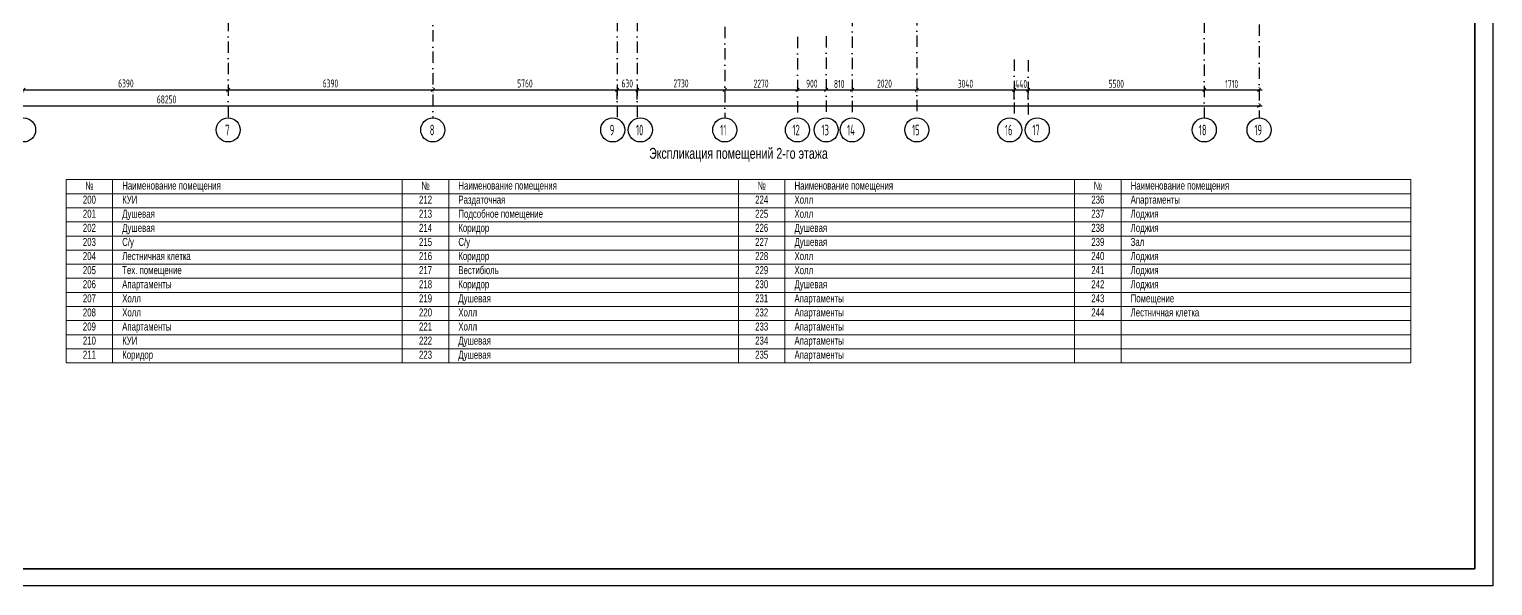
# Model space of a CAD drawing. Extents: x -1560602 to 321118, y -2308202 to -430103.
# Drawn here: x -1522153 to -1476440, y -2147149 to -2129783 of the extents above; entities that cross this region are included whole.
import ezdxf
from ezdxf.enums import TextEntityAlignment as Align

# ---------------------------------------------------------------- set-up
doc = ezdxf.new("R2010")
doc.units = 0
doc.header["$MEASUREMENT"] = 0
doc.header["$PDSIZE"] = -5
doc.linetypes.add('Dot & Dashed', pattern=[670.277762, 352.777767, -176.388884, 0, -141.111112])
doc.linetypes.add('Штрихпунктирная', pattern=[0.670278, 0.352778, -0.176389, 0, -0.141111])
doc.layers.get('0').update_dxf_attribs({"color": 255, "linetype": 'CONTINUOUS'})
doc.layers.get('Defpoints').update_dxf_attribs({"linetype": 'CONTINUOUS'})
doc.layers.add('Оси', color=253, linetype='Dot & Dashed')
doc.layers.add('РАЗМЕРЫ', color=255, linetype='CONTINUOUS')
doc.layers.add('Экспликация помещений', color=7, linetype='Continuous', lineweight=18)
doc.styles.add('2', font='arial.ttf', dxfattribs={"height": 2})
doc.styles.add('GOST 2.304', font='CS_Gost2304.shx', dxfattribs={"width": 0.7})
doc.styles.get("Standard").update_dxf_attribs({"font": 'spds.shx', "width": 0.7, "height": 250})
doc.styles.add('СГЕНЕРИР_СТИЛЬ_1', font='')
doc.styles.get('СГЕНЕРИР_СТИЛЬ_1').set_extended_font_data('GOST_type_A')
doc.dimstyles.new('SPDS', dxfattribs={"dimscale": 100, "dimtxt": 2.5, "dimasz": 1, "dimexe": 0.75, "dimexo": 0.625, "dimtad": 1, "dimdec": 0, "dimtxsty": 'GOST 2.304', "dimblk": 'OBLIQUE', "dimcen": 2.5, "dimdle": 1, "dimadec": 0, "dimazin": 2, "dimtfac": 0.75, "dimtdec": 0, "dimtmove": 0, "dimatfit": 0, "dimfxl": 1, "dimtolj": 1, "dimarcsym": 1})

# ---------------------------------------------------------------- blocks, each defined once
blk = doc.blocks.new('ARROWHEAD_6')
at = {"color": 0, "linetype": 'Continuous', "lineweight": 0}
for p, q in [((0, 0), (-1, 0)), ((-0.5, -0.5), (0.5, 0.5))]:
    blk.add_line(p, q, dxfattribs=at)
blk = doc.blocks.new('_Oblique')
at = {"color": 0, "linetype": 'ByBlock', "lineweight": -2}
blk.add_line((-0.5, -0.5), (0.5, 0.5), dxfattribs=at)
blk = doc.blocks.new('*D327')
at = {"layer": 'Defpoints', "color": 0, "transparency": 16777216}
for p in [(-1522329, -2131675), (-1515939, -2131675), (-1515939, -2131675)]:
    blk.add_point(p, dxfattribs=at)
at = {"layer": 'РАЗМЕРЫ', "color": 0, "lineweight": -2, "transparency": 16777216}
for p, q in [((-1522429, -2131675), (-1515839, -2131675)), ((-1522329, -2131738), (-1522329, -2131750)), ((-1515939, -2131613), (-1515939, -2131600))]:
    blk.add_line(p, q, dxfattribs=at)
at = {"layer": 'РАЗМЕРЫ', "color": 0, "lineweight": -2, "transparency": 16777216, "xscale": 100, "yscale": 100, "zscale": 100, "rotation": 180}
blk.add_blockref('_Oblique', (-1522329, -2131675), dxfattribs=at)
at = {"layer": 'РАЗМЕРЫ', "color": 0, "lineweight": -2, "transparency": 16777216, "xscale": 100, "yscale": 100, "zscale": 100}
blk.add_blockref('_Oblique', (-1515939, -2131675), dxfattribs=at)
at = {"layer": 'РАЗМЕРЫ', "color": 0, "transparency": 16777216, "insert": (-1519134, -2131473), "char_height": 250, "attachment_point": 5}
blk.add_mtext('\\A1;6390', dxfattribs=at)
blk = doc.blocks.new('*D328')
at = {"layer": 'Defpoints', "color": 0, "transparency": 16777216}
for p in [(-1515939, -2131675), (-1509549, -2131675), (-1509549, -2131675)]:
    blk.add_point(p, dxfattribs=at)
at = {"layer": 'РАЗМЕРЫ', "color": 0, "lineweight": -2, "transparency": 16777216}
for p, q in [((-1516039, -2131675), (-1509449, -2131675)), ((-1515939, -2131613), (-1515939, -2131600)), ((-1509549, -2131738), (-1509549, -2131750))]:
    blk.add_line(p, q, dxfattribs=at)
at = {"layer": 'РАЗМЕРЫ', "color": 0, "lineweight": -2, "transparency": 16777216, "xscale": 100, "yscale": 100, "zscale": 100, "rotation": 180}
blk.add_blockref('_Oblique', (-1515939, -2131675), dxfattribs=at)
at = {"layer": 'РАЗМЕРЫ', "color": 0, "lineweight": -2, "transparency": 16777216, "xscale": 100, "yscale": 100, "zscale": 100}
blk.add_blockref('_Oblique', (-1509549, -2131675), dxfattribs=at)
at = {"layer": 'РАЗМЕРЫ', "color": 0, "transparency": 16777216, "insert": (-1512744, -2131473), "char_height": 250, "attachment_point": 5}
blk.add_mtext('\\A1;6390', dxfattribs=at)
blk = doc.blocks.new('*D329')
at = {"layer": 'Defpoints', "color": 0, "transparency": 16777216}
for p in [(-1509549, -2131675), (-1503789, -2131675), (-1503789, -2131675)]:
    blk.add_point(p, dxfattribs=at)
at = {"layer": 'РАЗМЕРЫ', "color": 0, "lineweight": -2, "transparency": 16777216}
for p, q in [((-1509649, -2131675), (-1503689, -2131675)), ((-1509549, -2131613), (-1509549, -2131600)), ((-1503789, -2131738), (-1503789, -2131750))]:
    blk.add_line(p, q, dxfattribs=at)
at = {"layer": 'РАЗМЕРЫ', "color": 0, "lineweight": -2, "transparency": 16777216, "xscale": 100, "yscale": 100, "zscale": 100, "rotation": 180}
blk.add_blockref('_Oblique', (-1509549, -2131675), dxfattribs=at)
at = {"layer": 'РАЗМЕРЫ', "color": 0, "lineweight": -2, "transparency": 16777216, "xscale": 100, "yscale": 100, "zscale": 100}
blk.add_blockref('_Oblique', (-1503789, -2131675), dxfattribs=at)
at = {"layer": 'РАЗМЕРЫ', "color": 0, "transparency": 16777216, "insert": (-1506669, -2131475), "char_height": 250, "attachment_point": 5}
blk.add_mtext('\\A1;5760', dxfattribs=at)
blk = doc.blocks.new('*D330')
at = {"layer": 'Defpoints', "color": 0, "transparency": 16777216}
for p in [(-1503789, -2131675), (-1503159, -2131671), (-1503159, -2131675)]:
    blk.add_point(p, dxfattribs=at)
at = {"layer": 'РАЗМЕРЫ', "color": 0, "lineweight": -2, "transparency": 16777216}
for p, q in [((-1503889, -2131675), (-1503059, -2131675)), ((-1503789, -2131613), (-1503789, -2131600)), ((-1503159, -2131734), (-1503159, -2131750))]:
    blk.add_line(p, q, dxfattribs=at)
at = {"layer": 'РАЗМЕРЫ', "color": 0, "lineweight": -2, "transparency": 16777216, "xscale": 100, "yscale": 100, "zscale": 100, "rotation": 180}
blk.add_blockref('_Oblique', (-1503789, -2131675), dxfattribs=at)
at = {"layer": 'РАЗМЕРЫ', "color": 0, "lineweight": -2, "transparency": 16777216, "xscale": 100, "yscale": 100, "zscale": 100}
blk.add_blockref('_Oblique', (-1503159, -2131675), dxfattribs=at)
at = {"layer": 'РАЗМЕРЫ', "color": 0, "transparency": 16777216, "insert": (-1503474, -2131475), "char_height": 250, "attachment_point": 5}
blk.add_mtext('\\A1;630', dxfattribs=at)
blk = doc.blocks.new('*D331')
at = {"layer": 'Defpoints', "color": 0, "transparency": 16777216}
for p in [(-1503159, -2131671), (-1500429, -2131675), (-1500429, -2131675)]:
    blk.add_point(p, dxfattribs=at)
at = {"layer": 'РАЗМЕРЫ', "color": 0, "lineweight": -2, "transparency": 16777216}
for p, q in [((-1503259, -2131675), (-1500329, -2131675)), ((-1503159, -2131734), (-1503159, -2131750)), ((-1500429, -2131613), (-1500429, -2131600))]:
    blk.add_line(p, q, dxfattribs=at)
at = {"layer": 'РАЗМЕРЫ', "color": 0, "lineweight": -2, "transparency": 16777216, "xscale": 100, "yscale": 100, "zscale": 100, "rotation": 180}
blk.add_blockref('_Oblique', (-1503159, -2131675), dxfattribs=at)
at = {"layer": 'РАЗМЕРЫ', "color": 0, "lineweight": -2, "transparency": 16777216, "xscale": 100, "yscale": 100, "zscale": 100}
blk.add_blockref('_Oblique', (-1500429, -2131675), dxfattribs=at)
at = {"layer": 'РАЗМЕРЫ', "color": 0, "transparency": 16777216, "insert": (-1501794, -2131473), "char_height": 250, "attachment_point": 5}
blk.add_mtext('\\A1;2730', dxfattribs=at)
blk = doc.blocks.new('*D332')
at = {"layer": 'Defpoints', "color": 0, "transparency": 16777216}
for p in [(-1500429, -2131675), (-1498159, -2131675), (-1498159, -2131675)]:
    blk.add_point(p, dxfattribs=at)
at = {"layer": 'РАЗМЕРЫ', "color": 0, "lineweight": -2, "transparency": 16777216}
for p, q in [((-1500529, -2131675), (-1498059, -2131675)), ((-1500429, -2131613), (-1500429, -2131600)), ((-1498159, -2131613), (-1498159, -2131600))]:
    blk.add_line(p, q, dxfattribs=at)
at = {"layer": 'РАЗМЕРЫ', "color": 0, "lineweight": -2, "transparency": 16777216, "xscale": 100, "yscale": 100, "zscale": 100, "rotation": 180}
blk.add_blockref('_Oblique', (-1500429, -2131675), dxfattribs=at)
at = {"layer": 'РАЗМЕРЫ', "color": 0, "lineweight": -2, "transparency": 16777216, "xscale": 100, "yscale": 100, "zscale": 100}
blk.add_blockref('_Oblique', (-1498159, -2131675), dxfattribs=at)
at = {"layer": 'РАЗМЕРЫ', "color": 0, "transparency": 16777216, "insert": (-1499294, -2131478), "char_height": 250, "attachment_point": 5}
blk.add_mtext('\\A1;2270', dxfattribs=at)
blk = doc.blocks.new('*D333')
at = {"layer": 'Defpoints', "color": 0, "transparency": 16777216}
for p in [(-1498159, -2131675), (-1497259, -2131675), (-1497259, -2131675)]:
    blk.add_point(p, dxfattribs=at)
at = {"layer": 'РАЗМЕРЫ', "color": 0, "lineweight": -2, "transparency": 16777216}
for p, q in [((-1498259, -2131675), (-1497159, -2131675)), ((-1498159, -2131613), (-1498159, -2131600)), ((-1497259, -2131613), (-1497259, -2131600))]:
    blk.add_line(p, q, dxfattribs=at)
at = {"layer": 'РАЗМЕРЫ', "color": 0, "lineweight": -2, "transparency": 16777216, "xscale": 100, "yscale": 100, "zscale": 100, "rotation": 180}
blk.add_blockref('_Oblique', (-1498159, -2131675), dxfattribs=at)
at = {"layer": 'РАЗМЕРЫ', "color": 0, "lineweight": -2, "transparency": 16777216, "xscale": 100, "yscale": 100, "zscale": 100}
blk.add_blockref('_Oblique', (-1497259, -2131675), dxfattribs=at)
at = {"layer": 'РАЗМЕРЫ', "color": 0, "transparency": 16777216, "insert": (-1497709, -2131481), "char_height": 250, "attachment_point": 5}
blk.add_mtext('\\A1;900', dxfattribs=at)
blk = doc.blocks.new('*D334')
at = {"layer": 'Defpoints', "color": 0, "transparency": 16777216}
for p in [(-1497259, -2131675), (-1496449, -2131675), (-1496449, -2131675)]:
    blk.add_point(p, dxfattribs=at)
at = {"layer": 'РАЗМЕРЫ', "color": 0, "lineweight": -2, "transparency": 16777216}
for p, q in [((-1497359, -2131675), (-1496349, -2131675)), ((-1497259, -2131613), (-1497259, -2131600)), ((-1496449, -2131738), (-1496449, -2131750))]:
    blk.add_line(p, q, dxfattribs=at)
at = {"layer": 'РАЗМЕРЫ', "color": 0, "lineweight": -2, "transparency": 16777216, "xscale": 100, "yscale": 100, "zscale": 100, "rotation": 180}
blk.add_blockref('_Oblique', (-1497259, -2131675), dxfattribs=at)
at = {"layer": 'РАЗМЕРЫ', "color": 0, "lineweight": -2, "transparency": 16777216, "xscale": 100, "yscale": 100, "zscale": 100}
blk.add_blockref('_Oblique', (-1496449, -2131675), dxfattribs=at)
at = {"layer": 'РАЗМЕРЫ', "color": 0, "transparency": 16777216, "insert": (-1496854, -2131488), "char_height": 250, "attachment_point": 5}
blk.add_mtext('\\A1;810', dxfattribs=at)
blk = doc.blocks.new('*D335')
at = {"layer": 'Defpoints', "color": 0, "transparency": 16777216}
for p in [(-1496449, -2131675), (-1494429, -2131675), (-1494429, -2131675)]:
    blk.add_point(p, dxfattribs=at)
at = {"layer": 'РАЗМЕРЫ', "color": 0, "lineweight": -2, "transparency": 16777216}
for p, q in [((-1496549, -2131675), (-1494329, -2131675)), ((-1496449, -2131613), (-1496449, -2131600)), ((-1494429, -2131613), (-1494429, -2131600))]:
    blk.add_line(p, q, dxfattribs=at)
at = {"layer": 'РАЗМЕРЫ', "color": 0, "lineweight": -2, "transparency": 16777216, "xscale": 100, "yscale": 100, "zscale": 100, "rotation": 180}
blk.add_blockref('_Oblique', (-1496449, -2131675), dxfattribs=at)
at = {"layer": 'РАЗМЕРЫ', "color": 0, "lineweight": -2, "transparency": 16777216, "xscale": 100, "yscale": 100, "zscale": 100}
blk.add_blockref('_Oblique', (-1494429, -2131675), dxfattribs=at)
at = {"layer": 'РАЗМЕРЫ', "color": 0, "transparency": 16777216, "insert": (-1495439, -2131478), "char_height": 250, "attachment_point": 5}
blk.add_mtext('\\A1;2020', dxfattribs=at)
blk = doc.blocks.new('*D336')
at = {"layer": 'Defpoints', "color": 0, "transparency": 16777216}
for p in [(-1494429, -2131675), (-1491389, -2131675), (-1491389, -2131675)]:
    blk.add_point(p, dxfattribs=at)
at = {"layer": 'РАЗМЕРЫ', "color": 0, "lineweight": -2, "transparency": 16777216}
for p, q in [((-1494529, -2131675), (-1491289, -2131675)), ((-1494429, -2131738), (-1494429, -2131750)), ((-1491389, -2131613), (-1491389, -2131600))]:
    blk.add_line(p, q, dxfattribs=at)
at = {"layer": 'РАЗМЕРЫ', "color": 0, "lineweight": -2, "transparency": 16777216, "xscale": 100, "yscale": 100, "zscale": 100, "rotation": 180}
blk.add_blockref('_Oblique', (-1494429, -2131675), dxfattribs=at)
at = {"layer": 'РАЗМЕРЫ', "color": 0, "lineweight": -2, "transparency": 16777216, "xscale": 100, "yscale": 100, "zscale": 100}
blk.add_blockref('_Oblique', (-1491389, -2131675), dxfattribs=at)
at = {"layer": 'РАЗМЕРЫ', "color": 0, "transparency": 16777216, "insert": (-1492909, -2131483), "char_height": 250, "attachment_point": 5}
blk.add_mtext('\\A1;3040', dxfattribs=at)
blk = doc.blocks.new('*D337')
at = {"layer": 'Defpoints', "color": 0, "transparency": 16777216}
for p in [(-1491389, -2131677), (-1490949, -2131675), (-1490949, -2131675)]:
    blk.add_point(p, dxfattribs=at)
at = {"layer": 'РАЗМЕРЫ', "color": 0, "lineweight": -2, "transparency": 16777216}
for p, q in [((-1491489, -2131675), (-1490849, -2131675)), ((-1491389, -2131614), (-1491389, -2131600)), ((-1490949, -2131738), (-1490949, -2131750))]:
    blk.add_line(p, q, dxfattribs=at)
at = {"layer": 'РАЗМЕРЫ', "color": 0, "lineweight": -2, "transparency": 16777216, "xscale": 100, "yscale": 100, "zscale": 100, "rotation": 180}
blk.add_blockref('_Oblique', (-1491389, -2131675), dxfattribs=at)
at = {"layer": 'РАЗМЕРЫ', "color": 0, "lineweight": -2, "transparency": 16777216, "xscale": 100, "yscale": 100, "zscale": 100}
blk.add_blockref('_Oblique', (-1490949, -2131675), dxfattribs=at)
at = {"layer": 'РАЗМЕРЫ', "color": 0, "transparency": 16777216, "insert": (-1491169, -2131488), "char_height": 250, "attachment_point": 5}
blk.add_mtext('\\A1;440', dxfattribs=at)
blk = doc.blocks.new('*D338')
at = {"layer": 'Defpoints', "color": 0, "transparency": 16777216}
for p in [(-1490949, -2131675), (-1485449, -2131655), (-1485449, -2131675)]:
    blk.add_point(p, dxfattribs=at)
at = {"layer": 'РАЗМЕРЫ', "color": 0, "lineweight": -2, "transparency": 16777216}
for p, q in [((-1491049, -2131675), (-1485349, -2131675)), ((-1490949, -2131613), (-1490949, -2131600)), ((-1485449, -2131718), (-1485449, -2131750))]:
    blk.add_line(p, q, dxfattribs=at)
at = {"layer": 'РАЗМЕРЫ', "color": 0, "lineweight": -2, "transparency": 16777216, "xscale": 100, "yscale": 100, "zscale": 100, "rotation": 180}
blk.add_blockref('_Oblique', (-1490949, -2131675), dxfattribs=at)
at = {"layer": 'РАЗМЕРЫ', "color": 0, "lineweight": -2, "transparency": 16777216, "xscale": 100, "yscale": 100, "zscale": 100}
blk.add_blockref('_Oblique', (-1485449, -2131675), dxfattribs=at)
at = {"layer": 'РАЗМЕРЫ', "color": 0, "transparency": 16777216, "insert": (-1488199, -2131483), "char_height": 250, "attachment_point": 5}
blk.add_mtext('\\A1;5500', dxfattribs=at)
blk = doc.blocks.new('*D339')
at = {"layer": 'Defpoints', "color": 0, "transparency": 16777216}
for p in [(-1485449, -2131675), (-1483739, -2131675), (-1483739, -2131675)]:
    blk.add_point(p, dxfattribs=at)
at = {"layer": 'РАЗМЕРЫ', "color": 0, "lineweight": -2, "transparency": 16777216}
for p, q in [((-1485549, -2131675), (-1483639, -2131675)), ((-1485449, -2131613), (-1485449, -2131600)), ((-1483739, -2131613), (-1483739, -2131600))]:
    blk.add_line(p, q, dxfattribs=at)
at = {"layer": 'РАЗМЕРЫ', "color": 0, "lineweight": -2, "transparency": 16777216, "xscale": 100, "yscale": 100, "zscale": 100, "rotation": 180}
blk.add_blockref('_Oblique', (-1485449, -2131675), dxfattribs=at)
at = {"layer": 'РАЗМЕРЫ', "color": 0, "lineweight": -2, "transparency": 16777216, "xscale": 100, "yscale": 100, "zscale": 100}
blk.add_blockref('_Oblique', (-1483739, -2131675), dxfattribs=at)
at = {"layer": 'РАЗМЕРЫ', "color": 0, "transparency": 16777216, "insert": (-1484594, -2131488), "char_height": 250, "attachment_point": 5}
blk.add_mtext('\\A1;1710', dxfattribs=at)
blk = doc.blocks.new('*D340')
at = {"layer": 'Defpoints', "color": 0, "transparency": 16777216}
for p in [(-1551989, -2132175), (-1483739, -2132175), (-1483739, -2132175)]:
    blk.add_point(p, dxfattribs=at)
at = {"layer": 'РАЗМЕРЫ', "color": 0, "lineweight": -2, "transparency": 16777216}
for p, q in [((-1552089, -2132175), (-1483639, -2132175)), ((-1551989, -2132112), (-1551989, -2132100)), ((-1483739, -2132112), (-1483739, -2132100))]:
    blk.add_line(p, q, dxfattribs=at)
at = {"layer": 'РАЗМЕРЫ', "color": 0, "lineweight": -2, "transparency": 16777216, "xscale": 100, "yscale": 100, "zscale": 100, "rotation": 180}
blk.add_blockref('_Oblique', (-1551989, -2132175), dxfattribs=at)
at = {"layer": 'РАЗМЕРЫ', "color": 0, "lineweight": -2, "transparency": 16777216, "xscale": 100, "yscale": 100, "zscale": 100}
blk.add_blockref('_Oblique', (-1483739, -2132175), dxfattribs=at)
at = {"layer": 'РАЗМЕРЫ', "color": 0, "transparency": 16777216, "insert": (-1517864, -2131972), "char_height": 250, "attachment_point": 5}
blk.add_mtext('\\A1;68250', dxfattribs=at)

msp = doc.modelspace()

# ---------------------------------------------------------------- linework, layer by layer
at = {"color": 0, "lineweight": 35, "ltscale": 100}
for p, q in [((-1477001.6, -2073990.4), (-1477001.6, -2146617.3)), ((-1477001.6, -2146617.3), (-1558501.6, -2146617.3))]:
    msp.add_line(p, q, dxfattribs=at)
at = {"layer": 'Defpoints', "color": 0, "linetype": 'Continuous', "ltscale": 100}
for p, q in [((-1476440.2, -2073490.4), (-1476440.2, -2147148.6)), ((-1476440.2, -2147148.6), (-1560601.6, -2147148.6))]:
    msp.add_line(p, q, dxfattribs=at)
at = {"layer": 'Оси', "color": 0, "linetype": 'Штрихпунктирная', "lineweight": -3, "ltscale": 1000}
for p, q in [((-1485449.3, -2089314.8), (-1485449.3, -2132549.8)), ((-1494429.3, -2104503.8), (-1494429.3, -2132549.8)), ((-1483739.3, -2105504.8), (-1483739.3, -2132549.8)), ((-1509549.3, -2106344.8), (-1509549.3, -2132549.8)), ((-1496449.3, -2107214.8), (-1496449.3, -2132549.8)), ((-1500429.3, -2121659.3), (-1500429.3, -2132549.8)), ((-1515939.3, -2122118), (-1515939.3, -2132549.8)), ((-1515939.3, -2122118), (-1515939.3, -2132549.8)), ((-1503789.3, -2122118), (-1503789.3, -2132576.5)), ((-1503159.3, -2122118), (-1503159.3, -2132561.7)), ((-1498159.3, -2130018.4), (-1498159.3, -2132549.8)), ((-1497259.3, -2129995.9), (-1497259.3, -2132549.8)), ((-1491389.3, -2130722), (-1491389.3, -2132576.5)), ((-1490949.3, -2130750.3), (-1490949.3, -2132679.8))]:
    msp.add_line(p, q, dxfattribs=at)
at = {"layer": 'Оси', "color": 0, "linetype": 'Continuous'}
for p, q in [((-1522329.2, -2131675.3), (-1515939.5, -2131675.3)), ((-1515939.2, -2131675.3), (-1509549.5, -2131675.3)), ((-1509549.2, -2131675.3), (-1503789.5, -2131675.3)), ((-1503789.3, -2131974.6), (-1503789.3, -2131675.1)), ((-1503789.3, -2131974.6), (-1503789.3, -2131675.1)), ((-1503789.2, -2131675.3), (-1503159.5, -2131675.3)), ((-1503159.3, -2131974.6), (-1503159.3, -2131675.1)), ((-1503159.3, -2131974.6), (-1503159.3, -2131675.1)), ((-1503159.2, -2131675.3), (-1500429.5, -2131675.3)), ((-1500429.2, -2131675.3), (-1498159.5, -2131675.3)), ((-1498159.2, -2131675.3), (-1497259.5, -2131675.3)), ((-1497259.2, -2131675.3), (-1496449.5, -2131675.3)), ((-1496449.2, -2131675.3), (-1494429.5, -2131675.3)), ((-1494429.2, -2131675.3), (-1491389.5, -2131675.3)), ((-1491389.3, -2131974.6), (-1491389.3, -2131675.1)), ((-1491389.3, -2131974.6), (-1491389.3, -2131675.1)), ((-1491389.2, -2131675.3), (-1490949.5, -2131675.3)), ((-1490949.3, -2131974.6), (-1490949.3, -2131675.1)), ((-1490949.3, -2131974.6), (-1490949.3, -2131675.1)), ((-1490949.2, -2131675.3), (-1485449.5, -2131675.3)), ((-1485449.2, -2131675.3), (-1483739.5, -2131675.3)), ((-1551989.2, -2132174.8), (-1483739.5, -2132174.8))]:
    msp.add_line(p, q, dxfattribs=at)
at = {"layer": 'Оси', "color": 0, "linetype": 'Continuous', "ltscale": 100}
for centre in [(-1522329.3, -2132924.8), (-1515939.3, -2132924.8), (-1509549.3, -2132924.8), (-1503928.4, -2132924.8), (-1503065.4, -2132924.8), (-1500429.3, -2132924.8), (-1498159.3, -2132924.8), (-1497259.3, -2132924.8), (-1496449.3, -2132924.8), (-1494429.3, -2132924.8), (-1491528.4, -2132924.8), (-1490665.4, -2132924.8), (-1485449.3, -2132924.8), (-1483739.3, -2132924.8)]:
    msp.add_circle(centre, 375, dxfattribs=at)
at = {"layer": 'Экспликация помещений', "lineweight": 18}
for p, q in [((-1521000, -2134474.8), (-1521000, -2140194.8)), ((-1521000, -2134474.8), (-1479000, -2134474.8)), ((-1519550, -2134474.8), (-1519550, -2140194.8)), ((-1510500, -2134474.8), (-1510500, -2140194.8)), ((-1509050, -2134474.8), (-1509050, -2140194.8)), ((-1500000, -2134474.8), (-1500000, -2140194.8)), ((-1498550, -2134474.8), (-1498550, -2140194.8)), ((-1489500, -2134474.8), (-1489500, -2140194.8)), ((-1488050, -2134474.8), (-1488050, -2140194.8)), ((-1479000, -2134474.8), (-1479000, -2140194.8)), ((-1521000, -2134914.8), (-1479000, -2134914.8)), ((-1521000, -2135354.8), (-1479000, -2135354.8)), ((-1521000, -2135794.8), (-1479000, -2135794.8)), ((-1521000, -2136234.8), (-1479000, -2136234.8)), ((-1521000, -2136674.8), (-1479000, -2136674.8)), ((-1521000, -2137114.8), (-1479000, -2137114.8)), ((-1521000, -2137554.8), (-1479000, -2137554.8)), ((-1521000, -2137994.8), (-1479000, -2137994.8)), ((-1521000, -2138434.8), (-1479000, -2138434.8)), ((-1521000, -2138874.8), (-1479000, -2138874.8)), ((-1521000, -2139314.8), (-1479000, -2139314.8)), ((-1521000, -2139754.8), (-1479000, -2139754.8)), ((-1521000, -2140194.8), (-1479000, -2140194.8))]:
    msp.add_line(p, q, dxfattribs=at)

# ---------------------------------------------------------------- block references
at = {"layer": 'Оси', "color": 0, "xscale": 0.1425, "yscale": 0.1425, "zscale": 0.1425}
for p in [(-1515939.3, -2131675.3), (-1509549.3, -2131675.3), (-1503789.3, -2131675.3), (-1503159.3, -2131675.3), (-1500429.3, -2131675.3), (-1498159.3, -2131675.3), (-1497259.3, -2131675.3), (-1496449.3, -2131675.3), (-1494429.3, -2131675.3), (-1491389.3, -2131675.3), (-1490949.3, -2131675.3), (-1485449.3, -2131675.3), (-1483739.3, -2131675.3), (-1483739.3, -2132174.8)]:
    msp.add_blockref('ARROWHEAD_6', p, dxfattribs=at)
at = {"layer": 'Оси', "color": 0, "xscale": 0.1425, "yscale": 0.1425, "zscale": 0.1425, "rotation": 180}
for p in [(-1515939.3, -2131675.3), (-1509549.3, -2131675.3), (-1503789.3, -2131675.3), (-1503159.3, -2131675.3), (-1500429.3, -2131675.3), (-1498159.3, -2131675.3), (-1497259.3, -2131675.3), (-1496449.3, -2131675.3), (-1494429.3, -2131675.3), (-1491389.3, -2131675.3), (-1490949.3, -2131675.3), (-1485449.3, -2131675.3)]:
    msp.add_blockref('ARROWHEAD_6', p, dxfattribs=at)

# ---------------------------------------------------------------- texts
at = {"layer": 'Оси', "color": 0, "linetype": 'Continuous', "width": 0.7}
for s, p in [('7', (-1516032.9, -2133092.2)), ('8', (-1509642.9, -2133092.2)), ('9', (-1504022, -2133092.2)), ('10', (-1503200.4, -2133092.2)), ('11', (-1500570.5, -2133092.2)), ('12', (-1498314.5, -2133092.2)), ('13', (-1497406.9, -2133092.2)), ('14', (-1496607.2, -2133092.2)), ('15', (-1494576.6, -2133092.2)), ('16', (-1491676.6, -2133092.2)), ('17', (-1490821.3, -2133092.2)), ('18', (-1485620.1, -2133092.2)), ('19', (-1483885.1, -2133092.2))]:
    msp.add_text(s, height=330, dxfattribs=at).set_placement(p)
at = {"layer": 'Оси', "color": 0, "ltscale": 100, "char_height": 0.23, "attachment_point": 5, "style": 'СГЕНЕРИР_СТИЛЬ_1'}
for s, insert in [('\\A1;6390000', (-1519134.3, -2131675.1)), ('\\A1;6390000', (-1512744.3, -2131675.1)), ('\\A1;5760000', (-1506669.3, -2131675.1)), ('\\A1;630000', (-1503474.3, -2131675.1)), ('\\A1;2730000', (-1501794.3, -2131675.1)), ('\\A1;2270000', (-1499294.3, -2131675.1)), ('\\A1;900000', (-1497709.3, -2131675.1)), ('\\A1;810000', (-1496854.3, -2131675.1)), ('\\A1;2020000', (-1495439.3, -2131675.1)), ('\\A1;3040000', (-1492909.3, -2131675.1)), ('\\A1;440000', (-1491169.3, -2131675.1)), ('\\A1;5500000', (-1488199.3, -2131675.1)), ('\\A1;1710000', (-1484594.3, -2131675.1)), ('\\A1;68250000', (-1517864.3, -2132174.6))]:
    msp.add_mtext(s, dxfattribs=dict(at, insert=insert))
at = {"layer": 'Экспликация помещений', "style": '2', "width": 0.7}
for s, height, p in [('Экспликация помещений 2-го этажа', 340, (-1500000, -2133824.8)), ('№', 250, (-1520275, -2134784.8)), ('№', 250, (-1509775, -2134784.8)), ('№', 250, (-1499275, -2134784.8)), ('№', 250, (-1488775, -2134784.8)), ('200', 250, (-1520275, -2135224.8)), ('212', 250, (-1509775, -2135224.8)), ('224', 250, (-1499275, -2135224.8)), ('236', 250, (-1488775, -2135224.8)), ('201', 250, (-1520275, -2135664.8)), ('213', 250, (-1509775, -2135664.8)), ('225', 250, (-1499275, -2135664.8)), ('237', 250, (-1488775, -2135664.8)), ('202', 250, (-1520275, -2136104.8)), ('214', 250, (-1509775, -2136104.8)), ('226', 250, (-1499275, -2136104.8)), ('238', 250, (-1488775, -2136104.8)), ('203', 250, (-1520275, -2136544.8)), ('215', 250, (-1509775, -2136544.8)), ('227', 250, (-1499275, -2136544.8)), ('239', 250, (-1488775, -2136544.8)), ('204', 250, (-1520275, -2136984.8)), ('216', 250, (-1509775, -2136984.8)), ('228', 250, (-1499275, -2136984.8)), ('240', 250, (-1488775, -2136984.8)), ('205', 250, (-1520275, -2137424.8)), ('217', 250, (-1509775, -2137424.8)), ('229', 250, (-1499275, -2137424.8)), ('241', 250, (-1488775, -2137424.8)), ('206', 250, (-1520275, -2137864.8)), ('218', 250, (-1509775, -2137864.8)), ('230', 250, (-1499275, -2137864.8)), ('242', 250, (-1488775, -2137864.8)), ('207', 250, (-1520275, -2138304.8)), ('219', 250, (-1509775, -2138304.8)), ('231', 250, (-1499275, -2138304.8)), ('243', 250, (-1488775, -2138304.8)), ('208', 250, (-1520275, -2138744.8)), ('220', 250, (-1509775, -2138744.8)), ('232', 250, (-1499275, -2138744.8)), ('244', 250, (-1488775, -2138744.8)), ('209', 250, (-1520275, -2139184.8)), ('221', 250, (-1509775, -2139184.8)), ('233', 250, (-1499275, -2139184.8)), ('210', 250, (-1520275, -2139624.8)), ('222', 250, (-1509775, -2139624.8)), ('234', 250, (-1499275, -2139624.8)), ('211', 250, (-1520275, -2140064.8)), ('223', 250, (-1509775, -2140064.8)), ('235', 250, (-1499275, -2140064.8))]:
    msp.add_text(s, height=height, dxfattribs=at).set_placement(p, align=Align.CENTER)
for s, p in [('Наименование помещения', (-1519250, -2134784.8)), ('Наименование помещения', (-1508750, -2134784.8)), ('Наименование помещения', (-1498250, -2134784.8)), ('Наименование помещения', (-1487750, -2134784.8)), ('КУИ', (-1519250, -2135224.8)), ('Раздаточная', (-1508750, -2135224.8)), ('Холл', (-1498250, -2135224.8)), ('Апартаменты', (-1487750, -2135224.8)), ('Душевая', (-1519250, -2135664.8)), ('Подсобное помещение', (-1508750, -2135664.8)), ('Холл', (-1498250, -2135664.8)), ('Лоджия', (-1487750, -2135664.8)), ('Душевая', (-1519250, -2136104.8)), ('Коридор', (-1508750, -2136104.8)), ('Душевая', (-1498250, -2136104.8)), ('Лоджия', (-1487750, -2136104.8)), ('С/у', (-1519250, -2136544.8)), ('С/у', (-1508750, -2136544.8)), ('Душевая', (-1498250, -2136544.8)), ('Зал', (-1487750, -2136544.8)), ('Лестничная клетка', (-1519250, -2136984.8)), ('Коридор', (-1508750, -2136984.8)), ('Холл', (-1498250, -2136984.8)), ('Лоджия', (-1487750, -2136984.8)), ('Тех. помещение', (-1519250, -2137424.8)), ('Вестибюль', (-1508750, -2137424.8)), ('Холл', (-1498250, -2137424.8)), ('Лоджия', (-1487750, -2137424.8)), ('Апартаменты', (-1519250, -2137864.8)), ('Коридор', (-1508750, -2137864.8)), ('Душевая', (-1498250, -2137864.8)), ('Лоджия', (-1487750, -2137864.8)), ('Холл', (-1519250, -2138304.8)), ('Душевая', (-1508750, -2138304.8)), ('Апартаменты', (-1498250, -2138304.8)), ('Помещение', (-1487750, -2138304.8)), ('Холл', (-1519250, -2138744.8)), ('Холл', (-1508750, -2138744.8)), ('Апартаменты', (-1498250, -2138744.8)), ('Лестничная клетка', (-1487750, -2138744.8)), ('Апартаменты', (-1519250, -2139184.8)), ('Холл', (-1508750, -2139184.8)), ('Апартаменты', (-1498250, -2139184.8)), ('КУИ', (-1519250, -2139624.8)), ('Душевая', (-1508750, -2139624.8)), ('Апартаменты', (-1498250, -2139624.8)), ('Коридор', (-1519250, -2140064.8)), ('Душевая', (-1508750, -2140064.8)), ('Апартаменты', (-1498250, -2140064.8))]:
    msp.add_text(s, height=250, dxfattribs=at).set_placement(p)

# ---------------------------------------------------------------- dimensions: what is measured, and where the dimension line sits
at = {"layer": 'РАЗМЕРЫ', "color": 0}
for base, p1, p2, picture, middle in [((-1515939.3, -2131675.3), (-1522329.3, -2131675.1), (-1515939.3, -2131675.3), '*D327', (-1519134.3, -2131473.3)), ((-1509549.3, -2131675.3), (-1515939.5, -2131675.3), (-1509549.3, -2131675.1), '*D328', (-1512744.4, -2131473.3)), ((-1503789.3, -2131675.3), (-1509549.3, -2131675.3), (-1503789.3, -2131675.3), '*D329', (-1506669.3, -2131475.4)), ((-1503159.3, -2131675.3), (-1503789.3, -2131675.3), (-1503159.3, -2131671.2), '*D330', (-1503474.3, -2131475.4)), ((-1500429.3, -2131675.3), (-1503159.3, -2131671.2), (-1500429.3, -2131675.3), '*D331', (-1501794.3, -2131472.9)), ((-1498159.3, -2131675.3), (-1500429.3, -2131675.3), (-1498159.3, -2131675.3), '*D332', (-1499294.3, -2131478.1)), ((-1497259.3, -2131675.3), (-1498159.3, -2131675.3), (-1497259.3, -2131675.3), '*D333', (-1497709.3, -2131480.6)), ((-1496449.3, -2131675.3), (-1497259.3, -2131675.3), (-1496449.3, -2131675.3), '*D334', (-1496854.3, -2131487.8)), ((-1494429.3, -2131675.3), (-1496449.3, -2131675.3), (-1494429.3, -2131675.3), '*D335', (-1495439.3, -2131478.1)), ((-1491389.3, -2131675.3), (-1494429.3, -2131675.1), (-1491389.3, -2131675.3), '*D336', (-1492909.3, -2131482.6)), ((-1485449.3, -2131675.3), (-1490949.3, -2131675.3), (-1485449.3, -2131655.4), '*D338', (-1488199.3, -2131482.6)), ((-1483739.3, -2131675.3), (-1485449.3, -2131675.3), (-1483739.3, -2131675.3), '*D339', (-1484594.3, -2131487.8)), ((-1483739.5, -2132174.8), (-1551989.3, -2132174.8), (-1483739.5, -2132174.8), '*D340', (-1517864.4, -2131972.4))]:
    dim = msp.add_linear_dim(base=base, p1=p1, p2=p2, dimstyle='SPDS', override={"dimscale": 100, "dimlfac": 1, "dimtxsty": 'STANDARD', "dimtolj": 1}, dxfattribs=at)
    dim.commit()
    dim.dimension.update_dxf_attribs({"geometry": picture, "text_midpoint": middle})
dim = msp.add_linear_dim(base=(-1490949.3, -2131675.3), p1=(-1491389.3, -2131676.7), p2=(-1490949.3, -2131675.3), dimstyle='SPDS', override={"dimscale": 100, "dimlfac": 1, "dimtxsty": 'STANDARD', "dimtolj": 1}, dxfattribs=at)
dim.commit()
dim.dimension.update_dxf_attribs({"geometry": '*D337', "text_midpoint": (-1491169.3, -2131675.3), "dimtype": 160})

doc.saveas('drawing.dxf')
